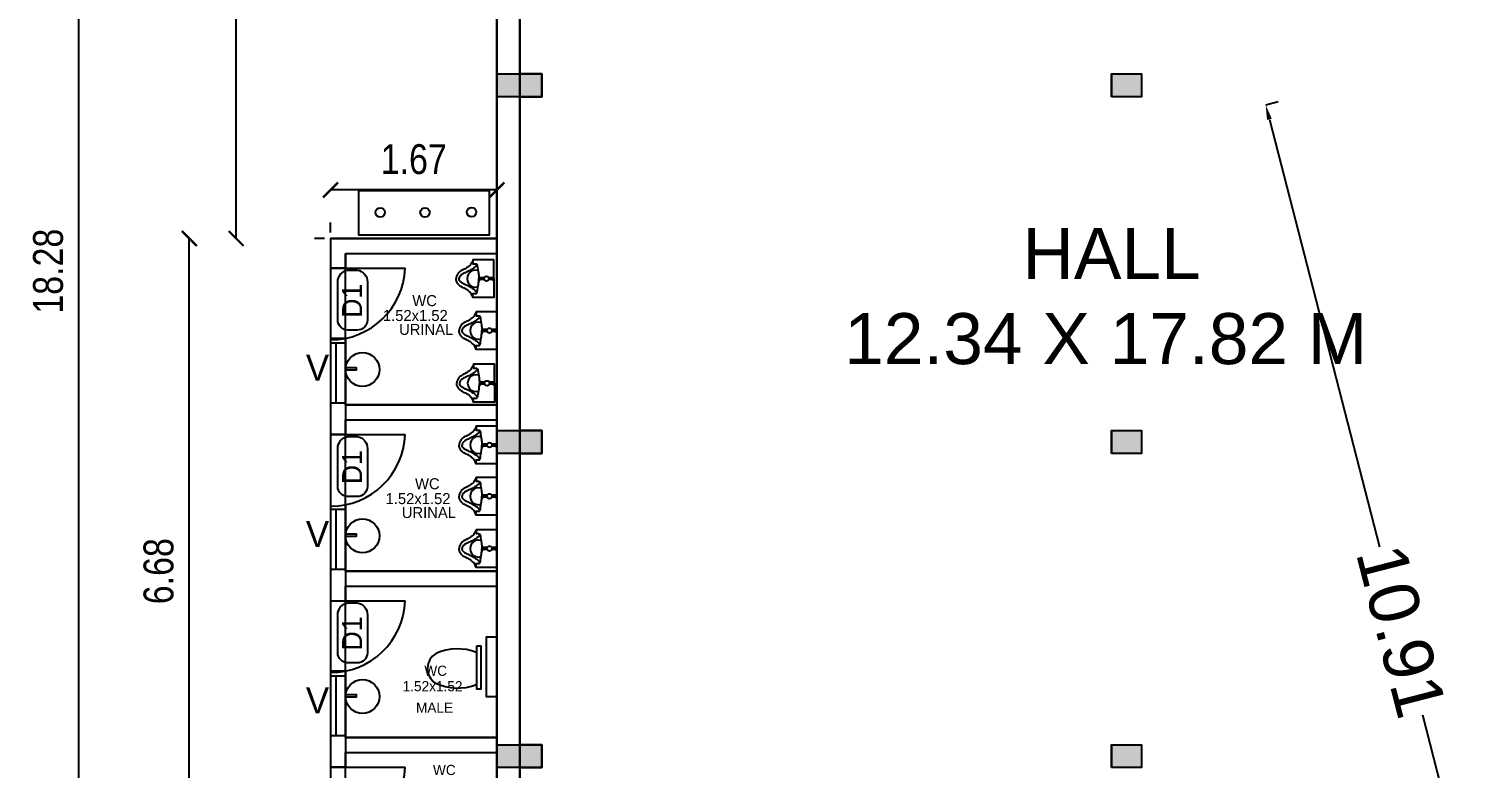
# Model space of a CAD drawing. Header units: metres. Extents: x -43 to 13391, y -52 to 4311.
# Drawn here: x 12728.08 to 12742.43, y 4031.62 to 4039.05 of the extents above; entities that cross this region are included whole.
import ezdxf
from ezdxf.enums import TextEntityAlignment as Align

# ---------------------------------------------------------------- set-up
doc = ezdxf.new("R2010")
doc.units = ezdxf.units.M
doc.header["$MEASUREMENT"] = 0
doc.linetypes.add('DOT2', pattern=[0.125, 0, -0.125])
for name, color, linetype in [('A-ANNO-TITLE', 7, 'Continuous'), ('BLK_1_FLR_0_CARPET_AREA', 10, 'Continuous'), ('BLK_1_FLR_0_REGULAR_ROOM_1', 117, 'Continuous'), ('BLK_1_FLR_0_URINAL', 117, 'Continuous'), ('BLK_1_FLR_0_WASH', 60, 'Continuous'), ('BLK_1_FLR_0_WATER_CLOSET', 7, 'Continuous'), ('COLUMN', 2, 'Continuous'), ('DOOR', 8, 'Continuous'), ('HATCH', 15, 'Continuous'), ('ID', 3, 'Continuous'), ('rm no', 57, 'Continuous'), ('TEXT1', 7, 'Continuous'), ('TOILET', 8, 'Continuous'), ('TURBOVENT', 16, 'Continuous'), ('WALL', 125, 'Continuous'), ('WATER_TANK_CALCULATION', 150, 'Continuous')]:
    doc.layers.add(name, color=color, linetype=linetype)
doc.layers.add('BLK_1_FLR_0_BLT_UP_AREA', color=1, linetype='Continuous', plot=False)
doc.layers.add('DIST_EXIT', color=7, linetype='Continuous', lineweight=0)
doc.styles.add('ID', font='GOTHIC.TTF', dxfattribs={"width": 0.85})
doc.styles.get("Standard").update_dxf_attribs({"font": 'arial.ttf'})
doc.styles.add('USA TEXT', font='GOTHIC.TTF')
doc.dimstyles.new('1-100-ID', dxfattribs={"dimtxt": 0.3, "dimasz": 0.15, "dimexe": 0.1, "dimexo": 0.06, "dimgap": 0.15, "dimtad": 1, "dimzin": 3, "dimdsep": 46, "dimtxsty": 'ID', "dimblk": 'ARCHTICK', "dimcen": 0, "dimclrd": 252, "dimclre": 252, "dimclrt": 3, "dimadec": 0, "dimazin": 0, "dimtfac": 1, "dimtix": 1, "dimtmove": 2, "dimatfit": 3, "dimldrblk": 'OPEN90', "dimfxl": 0, "dimtolj": 1, "dimtzin": 0, "dimarcsym": 0})
doc.dimstyles.get("Standard").update_dxf_attribs({"dimtxt": 0.5, "dimasz": 0.15, "dimexe": 0.13, "dimexo": 0.13, "dimgap": 0.1, "dimtad": 0, "dimzin": 0, "dimdsep": 46, "dimtxsty": 'Standard', "dimcen": 0, "dimadec": 0, "dimazin": 0, "dimtfac": 1, "dimtofl": 0, "dimtmove": 0, "dimatfit": 3, "dimfxl": 0, "dimtolj": 1, "dimtzin": 0, "dimarcsym": 0})

# ---------------------------------------------------------------- blocks, each defined once
blk = doc.blocks.new('ur2')
at = {"layer": 'TOILET'}
for p, q in [((234.1900855510758, 27.74983549378521), (234.1900855510758, -12.25016450621479)), ((239.1900855510757, 27.74983549378521), (234.1900855510758, 27.74983549378521)), ((239.1900855510757, -12.25016450621479), (239.1900855510757, 27.74983549378521)), ((284.1900855510758, 17.74983549378521), (239.1900855510757, 17.74983549378521)), ((379.1900855510756, 17.74983549378521), (324.1900855510758, 17.74983549378521)), ((369.1900855510758, -12.25016450621479), (369.1900855510758, 27.74983549378521)), ((369.1900855510758, 27.74983549378521), (379.1900855510756, 27.74983549378521)), ((234.1900855510758, -12.25016450621479), (239.1900855510757, -12.25016450621479)), ((284.1900855510758, -2.250164506214787), (239.1900855510757, -2.250164506214787)), ((379.1900855510756, -2.250164506214787), (324.1900855510758, -2.250164506214787)), ((379.1900855510756, -12.25016450621479), (369.1900855510758, -12.25016450621479))]:
    blk.add_line(p, q, dxfattribs=at)
for points in [[(169.1900855510903, 197.7498354937852, -0.0221676004681828), (163.6898867450363, 182.0099286240438, -0.035928379449463), (159.1900855510903, 172.7498354937852, -0.015962480104796), (145.7279412509815, 151.0891940470173, -0.0384643807250111), (139.1900855510903, 142.7498354937852, -0.0464110053418778), (124.0954148193996, 129.0703140371915, -0.0317149343344733), (99.19008555109029, 112.7498354937852, -0.0258997648935993), (79.68395591908484, 102.966314333913, 0.0246800249066628), (59.1900855510903, 92.74983549378521, 0.0271170056447583), (38.21257396854344, 79.4211449430877, 0.0369644084104838), (24.19008555109031, 67.74983549378521, 0.0710216478247591), (16.45452116124215, 57.80222430052528, 0.0319569491649149), (4.190085551090306, 32.74983549378521, 0.04852960539416), (1.289904321980428, 23.18420470376441, 0.0310987683755656), (-0.8099144489096943, 7.749835493785214)], [(209.1900855510903, 147.7498354937852, -0.0281141864177462), (187.5004938663624, 123.4736165836948, -0.0536564856489549), (174.1900855510903, 112.7498354937852, -0.0076397326641196), (137.6529131913266, 90.06121691669978, -0.0214559418147446), (124.1900855510903, 82.7498354937852, -0.020393723861959), (99.21716397147974, 71.78200630693755, 0.0253245024066827), (79.19008555109029, 62.74983549378521, 0.0165259610565038), (68.48500464190147, 56.79875611422175, 0.011962460257572), (54.1900855510903, 47.74983549378521, 0.0493227140916122), (45.36856651419657, 40.51596915272239, 0.0331162469022936), (34.19008555109031, 27.74983549378521, 0.1023559481868873), (30.94579754638835, 21.01612296410895, 0.0567605507449756), (29.1900855510903, 7.749835493785214)], [(379.1900855510903, 7.749835493785214), (379.1900855510903, 102.7498354937852), (379.1900855510903, 197.7498354937852), (279.1900855510903, 197.7498354937852), (169.1900855510903, 197.7498354937852), (169.1900855510903, 177.7498354937852), (169.1900855510903, 157.7498354937852), (184.1900855510903, 157.7498354937852), (199.1900855510903, 157.7498354937852, -0.1989123673796537), (203.470088584203, 155.9770001904835, -0.0891663200094834), (209.1900855510903, 147.7498354937852, -0.0638368631315071), (212.6632095416717, 136.6079822150786, -0.0099270022322241), (224.1900855510903, 62.74983549378521, -0.0110768547849579), (226.8341561749985, 39.41164268871944, -0.0081939694777712), (229.1900855510903, 7.749835493785214)], [(169.1900855510903, -182.2501645062148, 0.0221676004681828), (163.6898867450363, -166.5102576364734, 0.035928379449463), (159.1900855510903, -157.2501645062148, 0.015962480104796), (145.7279412509815, -135.5895230594469, 0.0384643807250111), (139.1900855510903, -127.2501645062148, 0.0464110053418778), (124.0954148193996, -113.5706430496502, 0.0317149343344733), (99.19008555109029, -97.25016450621479, 0.0258997648935993), (79.68395591908484, -87.46664334637173, -0.0246800249066628), (59.1900855510903, -77.25016450621479, -0.0271170056447583), (38.21257396854344, -63.92147395554639, -0.0369644084104838), (24.19008555109031, -52.25016450621478, -0.0710216478247591), (16.45452116124215, -42.30255331298392, -0.0319569491649149), (4.190085551090306, -17.25016450621479, -0.04852960539416), (1.289904321980428, -7.684533716193982, -0.0310987683755656), (-0.8099144489096943, 7.749835493785214)], [(209.1900855510903, -132.2501645062148, 0.0281141864177462), (187.5004938663624, -107.9739455961535, 0.0536564856489549), (174.1900855510903, -97.25016450621479, 0.0076397326641196), (137.6529131913266, -74.56154592915846, 0.0214559418147446), (124.1900855510903, -67.25016450621479, 0.020393723861959), (99.21716397147974, -56.28233531936711, -0.0253245024066827), (79.19008555109029, -47.25016450621478, -0.0165259610565038), (68.48500464190147, -41.29908512668044, -0.011962460257572), (54.1900855510903, -32.25016450621479, -0.0493227140916122), (45.36856651419657, -25.01629816515197, -0.0331162469022936), (34.19008555109031, -12.25016450621479, -0.1023559481868873), (30.94579754638835, -5.516451976538518, -0.0567605507449756), (29.1900855510903, 7.749835493785214)], [(379.1900855510903, 7.749835493785214), (379.1900855510903, -87.25016450621479), (379.1900855510903, -182.2501645062148), (279.1900855510903, -182.2501645062148), (169.1900855510903, -182.2501645062148), (169.1900855510903, -162.2501645062148), (169.1900855510903, -142.2501645062148), (184.1900855510903, -142.2501645062148), (199.1900855510903, -142.2501645062148, 0.1989123673796537), (203.470088584203, -140.4773292029131, 0.0891663200094834), (209.1900855510903, -132.2501645062148, 0.0638368631315071), (212.6632095416717, -121.1083112275373, 0.0099270022322241), (224.1900855510903, -47.25016450621478, 0.0110768547849579), (226.8341561749985, -23.91197170114901, 0.0081939694777712), (229.1900855510903, 7.749835493785214)]]:
    blk.add_lwpolyline(points, format="xyb", dxfattribs=at)
blk.add_circle((304.1900855510903, 7.749835493785214), 25, dxfattribs=at)
blk.add_arc((194.1900855510903, 7.749835493785214), 85, 71.96859740214869, 288.0314025978513, dxfattribs=at)
blk = doc.blocks.new('*D35')
at = {"layer": 'Defpoints', "color": 0, "lineweight": -2}
for p in [(12740.43585723348, 4038.266691037112), (12740.49796169298, 4038.282678118177), (12743.15514657696, 4027.703162009898)]:
    blk.add_point(p, dxfattribs=at)
at = {"layer": 'DIST_EXIT', "color": 0, "lineweight": -2}
for p, q in [((12740.49796169298, 4038.282678118177), (12740.62385728047, 4038.315086466616)), ((12740.53535594118, 4038.137413978756), (12741.64026398806, 4033.845215999263)), ((12743.17985678825, 4027.864413230382), (12742.07494874136, 4032.156611209877)), ((12743.21725103645, 4027.719149090962), (12743.34314662395, 4027.751557439402))]:
    blk.add_line(p, q, dxfattribs=at)
for points in [[(12740.55956663108, 4038.143646353456), (12740.51114525127, 4038.131181604057), (12740.49796169298, 4038.282678118177)], [(12743.20406747815, 4027.870645605083), (12743.15564609835, 4027.858180855683), (12743.21725103645, 4027.719149090962)]]:
    blk.add_solid(points, dxfattribs=at)
at = {"layer": 'DIST_EXIT', "color": 0, "insert": (12741.85760636471, 4033.000913604571), "char_height": 0.5, "attachment_point": 5, "rotation": 284.43579714040675}
blk.add_mtext('\\A1;10.91', dxfattribs=at)
blk = doc.blocks.new('_ARCHTICK')
at = {"color": 0, "linetype": 'ByBlock', "const_width": 0.15}
blk.add_lwpolyline([(-0.5, -0.5), (0.5, 0.5)], dxfattribs=at)
blk = doc.blocks.new('*D56')
at = {"layer": 'Defpoints', "color": 0, "lineweight": -2, "ltscale": 400}
for p in [(12731.10974178613, 4037.428461960471), (12731.10974178613, 4036.941796175379), (12732.77974178613, 4036.941796175379)]:
    blk.add_point(p, dxfattribs=at)
at = {"layer": 'ID', "color": 252, "linetype": 'DOT2', "lineweight": -2, "ltscale": 400}
for p, q in [((12731.10974178613, 4037.001796175379), (12731.10974178613, 4037.528461960468)), ((12732.77974178613, 4037.001796175379), (12732.77974178613, 4037.528461960468))]:
    blk.add_line(p, q, dxfattribs=at)
at = {"layer": 'ID', "color": 252, "lineweight": -2, "ltscale": 400}
blk.add_line((12732.77974178613, 4037.428461960471), (12731.10974178613, 4037.428461960471), dxfattribs=at)
at = {"layer": 'ID', "color": 252, "lineweight": -2, "ltscale": 400, "xscale": 0.15, "yscale": 0.15, "zscale": 0.15, "rotation": 180}
blk.add_blockref('_ARCHTICK', (12731.10974178613, 4037.428461960471), dxfattribs=at)
at = {"layer": 'ID', "color": 252, "lineweight": -2, "ltscale": 400, "xscale": 0.15, "yscale": 0.15, "zscale": 0.15}
blk.add_blockref('_ARCHTICK', (12732.77974178613, 4037.428461960471), dxfattribs=at)
at = {"layer": 'ID', "color": 3, "ltscale": 400, "insert": (12731.94474178613, 4037.73600784762), "char_height": 0.3, "attachment_point": 5, "style": 'ID'}
blk.add_mtext('\\A1;1.67', dxfattribs=at)
blk = doc.blocks.new('_Open90')
at = {"color": 0, "linetype": 'ByBlock', "lineweight": -2}
for p, q in [((0, 0), (-1, 0)), ((-0.5, 0.5), (0, 0)), ((0, 0), (-0.5, -0.5))]:
    blk.add_line(p, q, dxfattribs=at)
blk = doc.blocks.new('*D40')
at = {"layer": 'Defpoints', "color": 0, "lineweight": -2, "ltscale": 400}
for p in [(12729.69133279793, 4036.941796175382), (12731.10974178614, 4036.941796175382), (12731.10974178614, 4030.261796175381)]:
    blk.add_point(p, dxfattribs=at)
at = {"layer": 'ID', "color": 252, "linetype": 'DOT2', "lineweight": -2, "ltscale": 400}
for p, q in [((12731.04974178614, 4036.941796175382), (12729.59133279793, 4036.941796175382)), ((12731.04974178614, 4030.261796175381), (12729.59133279793, 4030.261796175381))]:
    blk.add_line(p, q, dxfattribs=at)
at = {"layer": 'ID', "color": 252, "lineweight": -2, "ltscale": 400}
blk.add_line((12729.69133279793, 4030.261796175381), (12729.69133279793, 4036.941796175382), dxfattribs=at)
at = {"layer": 'ID', "color": 252, "lineweight": -2, "ltscale": 400, "xscale": 0.15, "yscale": 0.15, "zscale": 0.15}
for p, rotation in [((12729.69133279793, 4036.941796175382), 90), ((12729.69133279793, 4030.261796175381), 270)]:
    blk.add_blockref('_ARCHTICK', p, dxfattribs=dict(at, rotation=rotation))
at = {"layer": 'ID', "color": 3, "ltscale": 400, "insert": (12729.38378691078, 4033.601796175378), "char_height": 0.3, "attachment_point": 5, "rotation": 90, "style": 'ID'}
blk.add_mtext('\\A1;6.68', dxfattribs=at)
blk = doc.blocks.new('*D41')
at = {"layer": 'Defpoints', "color": 0, "lineweight": -2, "ltscale": 400}
for p in [(12730.16186937246, 4045.7531620099), (12732.77974178614, 4045.7531620099), (12732.77974178614, 4036.941796175382)]:
    blk.add_point(p, dxfattribs=at)
at = {"layer": 'ID', "color": 252, "linetype": 'DOT2', "lineweight": -2, "ltscale": 400}
for p, q in [((12732.71974178614, 4045.7531620099), (12730.06186937246, 4045.7531620099)), ((12732.71974178614, 4036.941796175382), (12730.06186937246, 4036.941796175382))]:
    blk.add_line(p, q, dxfattribs=at)
at = {"layer": 'ID', "color": 252, "lineweight": -2, "ltscale": 400}
blk.add_line((12730.16186937246, 4036.941796175382), (12730.16186937246, 4045.7531620099), dxfattribs=at)
at = {"layer": 'ID', "color": 252, "lineweight": -2, "ltscale": 400, "xscale": 0.15, "yscale": 0.15, "zscale": 0.15}
for p, rotation in [((12730.16186937246, 4045.7531620099), 90), ((12730.16186937246, 4036.941796175382), 270)]:
    blk.add_blockref('_ARCHTICK', p, dxfattribs=dict(at, rotation=rotation))
at = {"layer": 'ID', "color": 3, "ltscale": 400, "insert": (12729.85432348531, 4041.347479092636), "char_height": 0.3, "attachment_point": 5, "rotation": 90, "style": 'ID'}
blk.add_mtext('\\A1;8.81', dxfattribs=at)
blk = doc.blocks.new('*D42')
at = {"layer": 'Defpoints', "color": 0, "lineweight": -2, "ltscale": 400}
for p in [(12728.5822859996, 4045.7531620099), (12732.77974178614, 4045.7531620099), (12732.77974178614, 4027.4731620099)]:
    blk.add_point(p, dxfattribs=at)
at = {"layer": 'ID', "color": 252, "linetype": 'DOT2', "lineweight": -2, "ltscale": 400}
for p, q in [((12732.71974178614, 4045.7531620099), (12728.4822859996, 4045.7531620099)), ((12732.71974178614, 4027.4731620099), (12728.4822859996, 4027.4731620099))]:
    blk.add_line(p, q, dxfattribs=at)
at = {"layer": 'ID', "color": 252, "lineweight": -2, "ltscale": 400}
blk.add_line((12728.5822859996, 4027.4731620099), (12728.5822859996, 4045.7531620099), dxfattribs=at)
at = {"layer": 'ID', "color": 252, "lineweight": -2, "ltscale": 400, "xscale": 0.15, "yscale": 0.15, "zscale": 0.15}
for p, rotation in [((12728.5822859996, 4045.7531620099), 90), ((12728.5822859996, 4027.4731620099), 270)]:
    blk.add_blockref('_ARCHTICK', p, dxfattribs=dict(at, rotation=rotation))
at = {"layer": 'ID', "color": 3, "ltscale": 400, "insert": (12728.27474011245, 4036.613162009896), "char_height": 0.3, "attachment_point": 5, "rotation": 90, "style": 'ID'}
blk.add_mtext('\\A1;18.28', dxfattribs=at)

msp = doc.modelspace()

# ---------------------------------------------------------------- hatches: boundary and pattern name
at = {"layer": 'HATCH', "lineweight": -2}
h = msp.add_hatch(color=0, dxfattribs=at)
h.dxf.hatch_style = 1
h.paths.add_polyline_path([(12733.22977174926, 4038.363213377534), (12733.22977174926, 4038.593213377516), (12732.77977174926, 4038.593213377516), (12732.77977174926, 4038.363213377534)])
h = msp.add_hatch(color=0, dxfattribs=at)
h.dxf.hatch_style = 1
h.paths.add_polyline_path([(12739.24974178613, 4038.59316200988), (12738.94974178613, 4038.59316200988), (12738.94974178613, 4038.3631620099), (12739.24974178613, 4038.3631620099)])
h.paths.add_polyline_path([(12739.24974178613, 4035.013162009879), (12738.94974178613, 4035.013162009879), (12738.94974178613, 4034.783162009897), (12739.24974178613, 4034.783162009897)])
h.paths.add_polyline_path([(12739.24974178613, 4031.860262123299), (12738.94974178613, 4031.860262123299), (12738.94974178613, 4031.630262123318), (12739.24974178613, 4031.630262123318)])
h.paths.add_polyline_path([(12739.24974178613, 4027.703162009879), (12738.94974178613, 4027.703162009879), (12738.94974178613, 4027.473162009896), (12739.17974178614, 4027.473162009896), (12739.24974178613, 4027.473162009896)])
h = msp.add_hatch(color=0, dxfattribs=at)
h.dxf.hatch_style = 1
h.paths.add_polyline_path([(12733.22974178614, 4035.013162009899), (12732.77974178614, 4035.013162009899), (12732.77974178614, 4034.783162009918), (12733.22974178614, 4034.783162009918)])
h = msp.add_hatch(color=0, dxfattribs=at)
h.dxf.hatch_style = 1
h.paths.add_polyline_path([(12733.22974178613, 4031.860262123283), (12732.77974178613, 4031.860262123283), (12732.77974178613, 4031.630262123302), (12733.22974178613, 4031.630262123302)])
at = {"layer": 'WATER_TANK_CALCULATION', "linetype": 'Continuous'}
h = msp.add_hatch(color=0, dxfattribs=at)
h.dxf.hatch_style = 1
h.paths.add_polyline_path([(12745.57974178613, 4027.703162009916), (12745.12974178613, 4027.703162009916), (12745.12974178613, 4027.473162009917), (12745.57974178613, 4027.473162009915)])
h.paths.add_polyline_path([(12741.11269083708, 4033.813758775518), (12741.61077065963, 4031.878885358683), (12742.60859459138, 4032.135747622922), (12742.11051476884, 4034.070621039758)], flags=9)
h.paths.add_polyline_path([(12734.77702457689, 4041.959969343383), (12735.23854735051, 4041.959969343383), (12735.23854735051, 4042.259969343386), (12734.77702457689, 4042.259969343386)], flags=9)
h.paths.add_polyline_path([(12735.90787407373, 4044.720879795636), (12736.36939684735, 4044.720879795636), (12736.36939684735, 4045.020879795639), (12735.90787407373, 4045.020879795639)], flags=9)
h.paths.add_polyline_path([(12732.04272480643, 4030.837141878143), (12732.47258149406, 4030.837141878143), (12732.47258149406, 4030.990704378145), (12732.04272480643, 4030.990704378145)], flags=9)
h.paths.add_polyline_path([(12732.11598332358, 4031.203908523751), (12732.4224471662, 4031.203908523751), (12732.4224471662, 4031.365196125721), (12732.11598332358, 4031.365196125721)], flags=9)
h.paths.add_polyline_path([(12731.90049308171, 4031.04875176965), (12732.57553476254, 4031.04875176965), (12732.57553476254, 4031.210039371621), (12731.90049308171, 4031.210039371621)], flags=9)
h.paths.add_polyline_path([(12731.9384628928, 4032.1549154593), (12732.36831958042, 4032.1549154593), (12732.36831958042, 4032.308477959301), (12731.9384628928, 4032.308477959301)], flags=9)
h.paths.add_polyline_path([(12732.01172140995, 4032.521682104908), (12732.31818525257, 4032.521682104908), (12732.31818525257, 4032.682969706878), (12732.01172140995, 4032.682969706878)], flags=9)
h.paths.add_polyline_path([(12731.79623116808, 4032.366525350806), (12732.4712728489, 4032.366525350806), (12732.4712728489, 4032.527812952777), (12731.79623116808, 4032.527812952777)], flags=9)
h.paths.add_polyline_path([(12730.02727488103, 4029.132125243029), (12730.60265578688, 4029.132125243029), (12730.60265578688, 4029.285687743032), (12730.02727488103, 4029.285687743032)], flags=9)
h.paths.add_polyline_path([(12729.96246357572, 4029.256837214982), (12730.63750525655, 4029.256837214982), (12730.63750525655, 4029.418124816952), (12729.96246357572, 4029.418124816952)], flags=9)
h.paths.add_polyline_path([(12730.1385928963, 4029.392062972664), (12730.44505673893, 4029.392062972664), (12730.44505673893, 4029.553350574634), (12730.1385928963, 4029.553350574634)], flags=9)
h.paths.add_polyline_path([(12731.69370759817, 4029.293871312535), (12732.29859700164, 4029.293871312535), (12732.29859700164, 4029.455158914506), (12731.69370759817, 4029.455158914506)], flags=9)
h.paths.add_polyline_path([(12731.64365054166, 4029.422445835471), (12732.31869222249, 4029.422445835471), (12732.31869222249, 4029.58373343744), (12731.64365054166, 4029.58373343744)], flags=9)
h.paths.add_polyline_path([(12731.81977986225, 4029.557671593152), (12732.12624370487, 4029.557671593152), (12732.12624370487, 4029.718959195121), (12731.81977986225, 4029.718959195121)], flags=9)
h.paths.add_polyline_path([(12731.80345216813, 4034.103948381512), (12732.38980016694, 4034.103948381512), (12732.38980016694, 4034.274492186746), (12731.80345216813, 4034.274492186746)], flags=9)
h.paths.add_polyline_path([(12731.62220591501, 4034.242834855358), (12732.35350106925, 4034.242834855358), (12732.35350106925, 4034.417563090825), (12731.62220591501, 4034.417563090825)], flags=9)
h.paths.add_polyline_path([(12731.91511150662, 4034.392140039453), (12732.2471140028, 4034.392140039453), (12732.2471140028, 4034.566868274921), (12731.91511150662, 4034.566868274921)], flags=9)
h.paths.add_polyline_path([(12731.47505301643, 4031.075629132097), (12731.47505301643, 4031.537151905722), (12731.17505301643, 4031.537151905722), (12731.17505301643, 4031.075629132097)], flags=9)
h.paths.add_polyline_path([(12731.47505301643, 4032.745629132099), (12731.47505301643, 4033.207151905719), (12731.17505301643, 4033.207151905719), (12731.17505301643, 4032.745629132099)], flags=9)
h.paths.add_polyline_path([(12731.47505301643, 4034.415629132097), (12731.47505301643, 4034.87715190572), (12731.17505301643, 4034.87715190572), (12731.17505301643, 4034.415629132097)], flags=9)
h.paths.add_polyline_path([(12730.38908168833, 4029.896484945081), (12730.85060446195, 4029.896484945081), (12730.85060446195, 4030.196484945081), (12730.38908168833, 4030.196484945081)], flags=9)
h.paths.add_polyline_path([(12731.47505301643, 4036.085629132099), (12731.47505301643, 4036.54715190572), (12731.17505301643, 4036.54715190572), (12731.17505301643, 4036.085629132099)], flags=9)
h.paths.add_polyline_path([(12744.16496878842, 4038.40342664569), (12744.16496878842, 4035.235492417274), (12744.57852674219, 4035.235492417274), (12744.57852674219, 4038.40342664569)], flags=9)
h.paths.add_polyline_path([(12731.77612169382, 4035.942237590946), (12732.36246969263, 4035.942237590946), (12732.36246969263, 4036.112781396178), (12731.77612169382, 4036.112781396178)], flags=9)
h.paths.add_polyline_path([(12731.59487544071, 4036.081124064788), (12732.32617059494, 4036.081124064788), (12732.32617059494, 4036.255852300258), (12731.59487544071, 4036.255852300258)], flags=9)
h.paths.add_polyline_path([(12731.88778103232, 4036.230429248886), (12732.21978352849, 4036.230429248886), (12732.21978352849, 4036.405157484355), (12731.88778103232, 4036.405157484355)], flags=9)
h.paths.add_polyline_path([(12731.91871442079, 4028.807107405678), (12731.45719164717, 4028.807107405678), (12731.45719164717, 4028.507107405679), (12731.91871442079, 4028.507107405679)], flags=9)
h.paths.add_polyline_path([(12735.3403903451, 4035.540153631266), (12741.64906579593, 4035.540153631266), (12741.64906579593, 4036.325331084351), (12735.3403903451, 4036.325331084351)], flags=9)
h.paths.add_polyline_path([(12735.34309845603, 4036.407477115917), (12739.9743175813, 4036.407477115917), (12739.9743175813, 4037.176405903418), (12735.34309845603, 4037.176405903418)], flags=9)
h.paths.add_polyline_path([(12733.97737375707, 4041.147566773728), (12735.30349437975, 4041.147566773728), (12735.30349437975, 4041.455322117076), (12733.97737375707, 4041.455322117076)], flags=9)
h.paths.add_polyline_path([(12734.00969953861, 4041.520752360147), (12735.55244539211, 4041.520752360147), (12735.55244539211, 4041.832619331329), (12734.00969953861, 4041.832619331329)], flags=9)
h.paths.add_polyline_path([(12733.18656865824, 4044.044578297468), (12735.74692713604, 4044.044578297468), (12735.74692713604, 4044.484668438452), (12733.18656865824, 4044.484668438452)], flags=9)
h.paths.add_polyline_path([(12733.63310169733, 4044.552662323106), (12735.24209716918, 4044.552662323106), (12735.24209716918, 4044.998632091897), (12733.63310169733, 4044.998632091897)], flags=9)
h.paths.add_polyline_path([(12742.00913993875, 4044.932957847185), (12742.72506557806, 4044.932957847185), (12742.72506557806, 4045.387982608728), (12742.00913993875, 4045.387982608728)], flags=9)
h = msp.add_hatch(color=0, dxfattribs=at)
h.dxf.hatch_style = 1
h.paths.add_polyline_path([(12733.00974178613, 4027.7031620099), (12732.77974178613, 4027.7031620099), (12732.77974178613, 4027.4731620099), (12733.00974178613, 4027.473162009898)])
h.paths.add_polyline_path([(12733.22974178613, 4027.7031620099), (12733.00974178613, 4027.7031620099), (12733.00974178613, 4027.473162009898), (12733.22974178613, 4027.473162009898)])
h.paths.add_polyline_path([(12734.77702457689, 4041.959969343383), (12735.23854735051, 4041.959969343383), (12735.23854735051, 4042.259969343386), (12734.77702457689, 4042.259969343386)], flags=9)
h.paths.add_polyline_path([(12735.90787407373, 4044.720879795636), (12736.36939684735, 4044.720879795636), (12736.36939684735, 4045.020879795639), (12735.90787407373, 4045.020879795639)], flags=9)
h.paths.add_polyline_path([(12744.16496878842, 4038.40342664569), (12744.16496878842, 4035.235492417274), (12744.57852674219, 4035.235492417274), (12744.57852674219, 4038.40342664569)], flags=9)
h.paths.add_polyline_path([(12735.3403903451, 4035.540153631266), (12741.64906579593, 4035.540153631266), (12741.64906579593, 4036.325331084351), (12735.3403903451, 4036.325331084351)], flags=9)
h.paths.add_polyline_path([(12735.34309845603, 4036.407477115917), (12739.9743175813, 4036.407477115917), (12739.9743175813, 4037.176405903418), (12735.34309845603, 4037.176405903418)], flags=9)
h.paths.add_polyline_path([(12733.97737375707, 4041.147566773728), (12735.30349437975, 4041.147566773728), (12735.30349437975, 4041.455322117076), (12733.97737375707, 4041.455322117076)], flags=9)
h.paths.add_polyline_path([(12734.00969953861, 4041.520752360147), (12735.55244539211, 4041.520752360147), (12735.55244539211, 4041.832619331329), (12734.00969953861, 4041.832619331329)], flags=9)
h.paths.add_polyline_path([(12733.18656865824, 4044.044578297468), (12735.74692713604, 4044.044578297468), (12735.74692713604, 4044.484668438452), (12733.18656865824, 4044.484668438452)], flags=9)
h.paths.add_polyline_path([(12733.63310169733, 4044.552662323106), (12735.24209716918, 4044.552662323106), (12735.24209716918, 4044.998632091897), (12733.63310169733, 4044.998632091897)], flags=9)
h.paths.add_polyline_path([(12742.00913993875, 4044.932957847185), (12742.72506557806, 4044.932957847185), (12742.72506557806, 4045.387982608728), (12742.00913993875, 4045.387982608728)], flags=9)
h = msp.add_hatch(color=0, dxfattribs=at)
h.dxf.hatch_style = 1
h.paths.add_polyline_path([(12739.24974178613, 4042.173162009917), (12738.94974178613, 4042.173162009917), (12738.94974178613, 4041.943162009919), (12739.24974178613, 4041.943162009919)])
h.paths.add_polyline_path([(12732.04272480643, 4030.837141878143), (12732.47258149406, 4030.837141878143), (12732.47258149406, 4030.990704378145), (12732.04272480643, 4030.990704378145)], flags=9)
h.paths.add_polyline_path([(12732.11598332358, 4031.203908523751), (12732.4224471662, 4031.203908523751), (12732.4224471662, 4031.365196125721), (12732.11598332358, 4031.365196125721)], flags=9)
h.paths.add_polyline_path([(12731.90049308171, 4031.04875176965), (12732.57553476254, 4031.04875176965), (12732.57553476254, 4031.210039371621), (12731.90049308171, 4031.210039371621)], flags=9)
h.paths.add_polyline_path([(12731.9384628928, 4032.1549154593), (12732.36831958042, 4032.1549154593), (12732.36831958042, 4032.308477959301), (12731.9384628928, 4032.308477959301)], flags=9)
h.paths.add_polyline_path([(12732.01172140995, 4032.521682104908), (12732.31818525257, 4032.521682104908), (12732.31818525257, 4032.682969706878), (12732.01172140995, 4032.682969706878)], flags=9)
h.paths.add_polyline_path([(12731.79623116808, 4032.366525350806), (12732.4712728489, 4032.366525350806), (12732.4712728489, 4032.527812952777), (12731.79623116808, 4032.527812952777)], flags=9)
h.paths.add_polyline_path([(12730.02727488103, 4029.132125243029), (12730.60265578688, 4029.132125243029), (12730.60265578688, 4029.285687743032), (12730.02727488103, 4029.285687743032)], flags=9)
h.paths.add_polyline_path([(12729.96246357572, 4029.256837214982), (12730.63750525655, 4029.256837214982), (12730.63750525655, 4029.418124816952), (12729.96246357572, 4029.418124816952)], flags=9)
h.paths.add_polyline_path([(12730.1385928963, 4029.392062972664), (12730.44505673893, 4029.392062972664), (12730.44505673893, 4029.553350574634), (12730.1385928963, 4029.553350574634)], flags=9)
h.paths.add_polyline_path([(12731.69370759817, 4029.293871312535), (12732.29859700164, 4029.293871312535), (12732.29859700164, 4029.455158914506), (12731.69370759817, 4029.455158914506)], flags=9)
h.paths.add_polyline_path([(12731.64365054166, 4029.422445835471), (12732.31869222249, 4029.422445835471), (12732.31869222249, 4029.58373343744), (12731.64365054166, 4029.58373343744)], flags=9)
h.paths.add_polyline_path([(12731.81977986225, 4029.557671593152), (12732.12624370487, 4029.557671593152), (12732.12624370487, 4029.718959195121), (12731.81977986225, 4029.718959195121)], flags=9)
h.paths.add_polyline_path([(12731.80345216813, 4034.103948381512), (12732.38980016694, 4034.103948381512), (12732.38980016694, 4034.274492186746), (12731.80345216813, 4034.274492186746)], flags=9)
h.paths.add_polyline_path([(12731.62220591501, 4034.242834855358), (12732.35350106925, 4034.242834855358), (12732.35350106925, 4034.417563090825), (12731.62220591501, 4034.417563090825)], flags=9)
h.paths.add_polyline_path([(12731.91511150662, 4034.392140039453), (12732.2471140028, 4034.392140039453), (12732.2471140028, 4034.566868274921), (12731.91511150662, 4034.566868274921)], flags=9)
h.paths.add_polyline_path([(12731.47505301643, 4031.075629132097), (12731.47505301643, 4031.537151905722), (12731.17505301643, 4031.537151905722), (12731.17505301643, 4031.075629132097)], flags=9)
h.paths.add_polyline_path([(12731.47505301643, 4032.745629132099), (12731.47505301643, 4033.207151905719), (12731.17505301643, 4033.207151905719), (12731.17505301643, 4032.745629132099)], flags=9)
h.paths.add_polyline_path([(12731.47505301643, 4034.415629132097), (12731.47505301643, 4034.87715190572), (12731.17505301643, 4034.87715190572), (12731.17505301643, 4034.415629132097)], flags=9)
h.paths.add_polyline_path([(12730.38908168833, 4029.896484945081), (12730.85060446195, 4029.896484945081), (12730.85060446195, 4030.196484945081), (12730.38908168833, 4030.196484945081)], flags=9)
h.paths.add_polyline_path([(12731.47505301643, 4036.085629132099), (12731.47505301643, 4036.54715190572), (12731.17505301643, 4036.54715190572), (12731.17505301643, 4036.085629132099)], flags=9)
h.paths.add_polyline_path([(12744.16496878842, 4038.40342664569), (12744.16496878842, 4035.235492417274), (12744.57852674219, 4035.235492417274), (12744.57852674219, 4038.40342664569)], flags=9)
h.paths.add_polyline_path([(12731.77612169382, 4035.942237590946), (12732.36246969263, 4035.942237590946), (12732.36246969263, 4036.112781396178), (12731.77612169382, 4036.112781396178)], flags=9)
h.paths.add_polyline_path([(12731.59487544071, 4036.081124064788), (12732.32617059494, 4036.081124064788), (12732.32617059494, 4036.255852300258), (12731.59487544071, 4036.255852300258)], flags=9)
h.paths.add_polyline_path([(12731.88778103232, 4036.230429248886), (12732.21978352849, 4036.230429248886), (12732.21978352849, 4036.405157484355), (12731.88778103232, 4036.405157484355)], flags=9)
h.paths.add_polyline_path([(12731.91871442079, 4028.807107405678), (12731.45719164717, 4028.807107405678), (12731.45719164717, 4028.507107405679), (12731.91871442079, 4028.507107405679)], flags=9)
h.paths.add_polyline_path([(12735.3403903451, 4035.540153631266), (12741.64906579593, 4035.540153631266), (12741.64906579593, 4036.325331084351), (12735.3403903451, 4036.325331084351)], flags=9)
h.paths.add_polyline_path([(12735.34309845603, 4036.407477115917), (12739.9743175813, 4036.407477115917), (12739.9743175813, 4037.176405903418), (12735.34309845603, 4037.176405903418)], flags=9)
h.paths.add_polyline_path([(12733.97737375707, 4041.147566773728), (12735.30349437975, 4041.147566773728), (12735.30349437975, 4041.455322117076), (12733.97737375707, 4041.455322117076)], flags=9)
h.paths.add_polyline_path([(12734.00969953861, 4041.520752360147), (12735.55244539211, 4041.520752360147), (12735.55244539211, 4041.832619331329), (12734.00969953861, 4041.832619331329)], flags=9)

# ---------------------------------------------------------------- linework, layer by layer
at = {"linetype": 'Continuous'}
msp.add_line((12732.77974178613, 4042.053162009902), (12732.77974178613, 4027.473162009898), dxfattribs=at)
at = {"linetype": 'Continuous', "lineweight": -2}
for p, q in [((12733.00974178613, 4040.483162009897), (12733.00974178613, 4038.593162009917)), ((12738.94974178613, 4038.5931620099), (12738.94974178613, 4038.3631620099)), ((12739.24974178613, 4038.5931620099), (12739.24974178613, 4038.3631620099)), ((12733.00974178613, 4038.363213377534), (12733.00974178613, 4035.013162009916)), ((12738.94974178613, 4035.013162009897), (12738.94974178613, 4034.783162009897)), ((12739.24974178613, 4035.013162009897), (12739.24974178613, 4034.783162009897)), ((12733.00974178613, 4034.783162009914), (12733.00974178613, 4031.860262123301)), ((12738.94974178613, 4031.860262123318), (12738.94974178613, 4031.630262123318)), ((12739.24974178613, 4031.860262123318), (12739.24974178614, 4031.630262123318)), ((12733.00974178613, 4031.630262123299), (12733.00974178613, 4027.473162009898))]:
    msp.add_line(p, q, dxfattribs=at)
at = {"layer": 'BLK_1_FLR_0_BLT_UP_AREA', "color": 4, "linetype": 'Continuous', "lineweight": -2}
msp.add_lwpolyline([(12745.57974178614, 4045.753162009898), (12732.77974178614, 4045.753162009898), (12732.77974178614, 4036.941796175379), (12731.10974178614, 4036.941796175379), (12731.10974178614, 4036.643289891336), (12731.10974178614, 4030.261796175377), (12729.43974178614, 4030.261796175377), (12729.43974178614, 4028.441796175378), (12731.36105366156, 4028.441796175378), (12732.77974178614, 4028.441796175378), (12732.77974178614, 4027.473162009896), (12745.57974178614, 4027.473162009896)], close=True, dxfattribs=at)
at = {"layer": 'BLK_1_FLR_0_BLT_UP_AREA', "color": 45}
msp.add_lwpolyline([(12732.77974178613, 4045.7531620099), (12745.57974178613, 4045.7531620099), (12745.57974178613, 4027.473162009898), (12732.77974178613, 4027.473162009898), (12732.77974178613, 4045.7531620099)], dxfattribs=at)
at = {"layer": 'BLK_1_FLR_0_CARPET_AREA', "color": 14}
msp.add_lwpolyline([(12745.34974178614, 4027.703162009916), (12733.00974178613, 4027.7031620099), (12733.00974178615, 4031.6302621233), (12733.22974178614, 4031.6302621233), (12733.22974178614, 4031.860262123301), (12733.00974178613, 4031.860262123301), (12733.00974178613, 4034.783162009914), (12733.22974178614, 4034.783162009914), (12733.22974178614, 4035.013162009916), (12733.00974178613, 4035.013162009916), (12733.00974178613, 4038.363213377534), (12733.22977174926, 4038.363213377534), (12733.22977174926, 4038.593213377516), (12733.00974178614, 4038.593213377516), (12733.00974178614, 4040.483162009897)], dxfattribs=at)
for points in [[(12731.25974178613, 4036.791796175378), (12732.77974178613, 4036.791796175378), (12732.77974178613, 4035.271796175378), (12731.25974178613, 4035.271796175378)], [(12731.25974178613, 4035.12179617538), (12732.77974178613, 4035.12179617538), (12732.77974178613, 4033.601796175378), (12731.25974178613, 4033.601796175378)], [(12731.25974178613, 4033.45179617538), (12732.77974178613, 4033.45179617538), (12732.77974178613, 4031.931796175379), (12731.25974178613, 4031.931796175379)]]:
    msp.add_lwpolyline(points, close=True, dxfattribs=at)
at = {"layer": 'BLK_1_FLR_0_REGULAR_ROOM_1', "color": 4}
msp.add_lwpolyline([(12733.00974178614, 4040.483162009897), (12736.28974178614, 4040.483162009917), (12736.28974178614, 4045.523162009899), (12745.35236319582, 4045.523162009915), (12745.34974178614, 4027.703162009916), (12733.00974178614, 4027.703162009912), (12733.00974178614, 4040.483162009897)], dxfattribs=at)
at = {"layer": 'BLK_1_FLR_0_URINAL', "color": 235, "ltscale": 400}
for points in [[(12731.25974178613, 4036.791796175378), (12732.77974178613, 4036.791796175378), (12732.77974178613, 4035.271796175378), (12731.25974178613, 4035.271796175378)], [(12731.25974178613, 4035.12179617538), (12732.77974178613, 4035.12179617538), (12732.77974178613, 4033.601796175378), (12731.25974178613, 4033.601796175378)]]:
    msp.add_lwpolyline(points, close=True, dxfattribs=at)
at = {"layer": 'BLK_1_FLR_0_WASH', "color": 55, "linetype": 'Continuous', "lineweight": -2}
msp.add_lwpolyline([(12731.39193578077, 4037.424601625683), (12732.70062362781, 4037.424601625683), (12732.70062362781, 4036.974601625684), (12731.39193578077, 4036.974601625684)], close=True, dxfattribs=at)
at = {"layer": 'BLK_1_FLR_0_WASH', "color": 60}
for points in [[(12731.2609069481, 4035.646307079313), (12731.36746532404, 4035.646307079313), (12731.36746532404, 4035.620838264119), (12731.26053769159, 4035.620838264119), (12731.2609069481, 4035.646307079313)], [(12731.2609069481, 4033.976307079313), (12731.36746532405, 4033.976307079313), (12731.36746532405, 4033.950838264119), (12731.26053769159, 4033.950838264119), (12731.2609069481, 4033.976307079313)], [(12731.2609069481, 4032.363874212586), (12731.36746532405, 4032.363874212586), (12731.36746532405, 4032.33840539739), (12731.26053769159, 4032.33840539739), (12731.2609069481, 4032.363874212586)]]:
    msp.add_lwpolyline(points, dxfattribs=at)
at = {"layer": 'BLK_1_FLR_0_WASH', "color": 55, "linetype": 'Continuous', "lineweight": -2}
for centre in [(12731.60784990049, 4037.202696900168), (12732.057652342, 4037.202696900168), (12732.52566440296, 4037.206319287664)]:
    msp.add_circle(centre, 0.04709799019838099, dxfattribs=at)
at = {"layer": 'BLK_1_FLR_0_WASH', "color": 60}
for centre in [(12731.4301157444, 4035.626415651278), (12731.43011574441, 4033.956415651277), (12731.43011574441, 4032.343982784547)]:
    msp.add_circle(centre, 0.1703739582708818, dxfattribs=at)
at = {"layer": 'BLK_1_FLR_0_WATER_CLOSET', "color": 1}
for points in [[(12731.25974178613, 4033.45179617538), (12732.77974178613, 4033.45179617538), (12732.77974178613, 4031.931796175379), (12731.25974178613, 4031.931796175379)], [(12731.25974178613, 4031.781796175379), (12732.77974178613, 4031.781796175379), (12732.77974178613, 4030.261796175379), (12731.25974178613, 4030.261796175379)]]:
    msp.add_lwpolyline(points, close=True, dxfattribs=at)
at = {"layer": 'COLUMN', "ltscale": 400}
for points in [[(12732.77977174926, 4038.363213377534), (12732.77977174926, 4038.593213377516), (12733.22977174926, 4038.593213377516), (12733.22977174926, 4038.363213377534)], [(12738.94974178613, 4038.3631620099), (12738.94974178613, 4038.59316200988), (12739.24974178613, 4038.59316200988), (12739.24974178613, 4038.3631620099)], [(12738.94974178613, 4034.783162009897), (12738.94974178613, 4035.013162009879), (12739.24974178613, 4035.013162009879), (12739.24974178613, 4034.783162009897)], [(12738.94974178613, 4031.630262123318), (12738.94974178613, 4031.860262123299), (12739.24974178613, 4031.860262123299), (12739.24974178613, 4031.630262123318)]]:
    msp.add_lwpolyline(points, close=True, dxfattribs=at)
for points in [[(12732.77974178614, 4035.013162009916), (12733.22974178614, 4035.013162009916), (12733.22974178614, 4034.783162009914), (12732.77974178614, 4034.783162009918), (12732.77974178614, 4035.013162009916)], [(12732.77974178613, 4031.860262123301), (12733.22974178613, 4031.860262123301), (12733.22974178613, 4031.630262123299), (12732.77974178613, 4031.630262123302), (12732.77974178613, 4031.860262123301)]]:
    msp.add_lwpolyline(points, dxfattribs=at)
at = {"layer": 'DOOR'}
for p, q in [((12731.10974178613, 4036.643289891336), (12731.85974178613, 4036.643289891336)), ((12731.10974178613, 4034.973289891336), (12731.85974178613, 4034.973289891336)), ((12731.10974178613, 4033.303289891335), (12731.85974178613, 4033.303289891335)), ((12731.10974178613, 4031.633289891336), (12731.85974178614, 4031.633289891336))]:
    msp.add_line(p, q, dxfattribs=at)
for centre in [(12731.10974178613, 4036.673640417514), (12731.10974178613, 4035.003640417514), (12731.10974178613, 4033.333640417514), (12731.10974178613, 4031.663640417514)]:
    msp.add_arc(centre, 0.7500000000015719, 270, 357.6807572963759, dxfattribs=at)
at = {"layer": 'ID', "color": 8, "ltscale": 400}
for points in [[(12732.77974178613, 4032.941644915917), (12732.77974178613, 4032.341448087782), (12732.67477327651, 4032.341448087782), (12732.67477327651, 4032.941644915917)], [(12732.57621339619, 4032.847842334841), (12732.57621339619, 4032.419834571496), (12732.62261113478, 4032.419834571496), (12732.62261113478, 4032.847842334841)]]:
    msp.add_lwpolyline(points, close=True, dxfattribs=at)
for centre, radius, start, end in [((12732.25988009069, 4032.624284692645), 0.176514912158712, 121.1643812160079, 234.6356799783836), ((12732.38623706201, 4032.29035123957), 0.5315966387120598, 69.06127875158691, 114.175056389284), ((12732.38623706201, 4032.960311749556), 0.5315966387120598, 244.5404901078847, 290.938721248413)]:
    msp.add_arc(centre, radius, start, end, dxfattribs=at)
at = {"layer": 'rm no', "color": 205}
for points in [[(12731.3300121972, 4036.02098979882), (12731.28357701202, 4036.02098979882, -0.9999999999999998), (12731.28357701202, 4036.02098979882, -0.4154309676471863), (12731.1819547898, 4036.123212020258), (12731.1819547898, 4036.502624553042, -0.3781047581268577), (12731.28357701202, 4036.624090316119), (12731.37704738239, 4036.624090316119, -0.3771862088193749), (12731.47926960461, 4036.502624553042), (12731.47926960461, 4036.502624553042), (12731.47926960461, 4036.123212020258, -0.4142135623730951), (12731.37704738239, 4036.02098979882), (12731.28357701202, 4036.02098979882)], [(12731.3300121972, 4034.35098979882), (12731.28357701202, 4034.35098979882, -0.9999999999999998), (12731.28357701202, 4034.35098979882, -0.4154309676471863), (12731.1819547898, 4034.453212020258), (12731.1819547898, 4034.832624553041, -0.3781047581268577), (12731.28357701202, 4034.954090316118), (12731.37704738239, 4034.954090316118, -0.3771862088193749), (12731.47926960461, 4034.832624553041), (12731.47926960461, 4034.832624553041), (12731.47926960461, 4034.453212020258, -0.4142135623730951), (12731.37704738239, 4034.35098979882), (12731.28357701202, 4034.35098979882)], [(12731.3300121972, 4032.680989798818), (12731.28357701202, 4032.680989798818, -0.9999999999999998), (12731.28357701202, 4032.680989798818, -0.4154309676471863), (12731.1819547898, 4032.783212020257), (12731.1819547898, 4033.162624553042, -0.3781047581268577), (12731.28357701202, 4033.284090316118), (12731.37704738239, 4033.284090316118, -0.3771862088193749), (12731.47926960461, 4033.162624553042), (12731.47926960461, 4033.162624553042), (12731.47926960461, 4032.783212020257, -0.4142135623730951), (12731.37704738239, 4032.680989798818), (12731.28357701202, 4032.680989798818)]]:
    msp.add_lwpolyline(points, format="xyb", dxfattribs=at)
at = {"layer": 'TURBOVENT'}
for p, q in [((12731.25974178613, 4035.889373001598), (12731.11229160394, 4035.889373001598)), ((12731.16729160394, 4035.289373001598), (12731.16729160394, 4035.8893730016)), ((12731.25974178613, 4035.289373001598), (12731.11229160394, 4035.289373001598)), ((12731.25974178613, 4034.219373001597), (12731.11229160394, 4034.219373001597)), ((12731.16729160394, 4033.619373001598), (12731.16729160394, 4034.2193730016)), ((12731.25974178613, 4033.619373001598), (12731.10974178613, 4033.619373001598)), ((12731.25974178613, 4032.549373001597), (12731.11229160394, 4032.549373001597)), ((12731.16729160394, 4031.949373001597), (12731.16729160394, 4032.549373001597)), ((12731.25974178613, 4031.949373001597), (12731.11229160394, 4031.949373001597))]:
    msp.add_line(p, q, dxfattribs=at)
at = {"layer": 'WALL', "ltscale": 400}
for p, q in [((12732.77974178613, 4042.053162009902), (12732.77974178613, 4027.473162009898)), ((12733.00974178613, 4042.053162009902), (12733.00974178613, 4027.473162009898)), ((12731.10974178613, 4036.941796175379), (12731.10974178614, 4031.633289891336)), ((12731.10974178613, 4036.941796175379), (12732.77974178613, 4036.941796175379)), ((12731.10974178613, 4036.941796175379), (12731.10974178613, 4036.643289891336)), ((12731.10974178613, 4036.941796175379), (12732.77974178613, 4036.941796175379)), ((12731.25974178613, 4036.791796175378), (12731.25974178613, 4036.643289891336)), ((12731.25974178613, 4036.791796175378), (12732.77974178613, 4036.791796175378)), ((12731.25974178613, 4036.791796175378), (12731.25974178613, 4036.643289891336)), ((12731.25974178613, 4036.791796175378), (12732.77974178613, 4036.791796175378)), ((12731.25974178613, 4036.643289891336), (12731.10974178613, 4036.643289891336)), ((12731.25974178613, 4035.938793494677), (12731.10974178613, 4035.938793494677)), ((12731.10974178613, 4035.923640417513), (12731.10974178613, 4034.973289891336)), ((12731.25974178613, 4035.938793494677), (12731.25974178613, 4034.973289891336)), ((12731.25974178613, 4035.938793494677), (12731.25974178613, 4034.973289891336)), ((12731.25974178613, 4035.271796175378), (12732.77974178613, 4035.271796175378)), ((12731.25974178613, 4035.271796175378), (12732.77974178613, 4035.271796175378)), ((12731.25974178613, 4035.12179617538), (12732.77974178613, 4035.12179617538)), ((12731.25974178613, 4035.12179617538), (12732.77974178613, 4035.12179617538)), ((12731.25974178613, 4034.973289891336), (12731.10974178613, 4034.973289891336)), ((12731.10974178613, 4034.253640417513), (12731.10974178613, 4031.633289891336)), ((12731.25974178614, 4034.268793494677), (12731.25974178614, 4033.303289891335)), ((12731.25974178614, 4034.268793494677), (12731.25974178613, 4033.303289891335)), ((12731.25974178613, 4033.601796175378), (12732.77974178613, 4033.601796175378)), ((12731.25974178613, 4033.601796175378), (12732.77974178613, 4033.601796175378)), ((12731.25974178613, 4033.45179617538), (12732.77974178613, 4033.45179617538)), ((12731.25974178613, 4033.45179617538), (12732.77974178613, 4033.45179617538)), ((12731.25974178613, 4032.598793494678), (12731.10974178613, 4032.598793494678)), ((12731.25974178613, 4032.598793494678), (12731.25974178614, 4031.633289891334)), ((12731.25974178613, 4032.598793494678), (12731.25974178613, 4031.633289891334)), ((12731.25974178613, 4031.931796175379), (12732.77974178613, 4031.931796175379)), ((12731.25974178613, 4031.931796175379), (12732.77974178613, 4031.931796175379)), ((12731.25974178613, 4031.781796175379), (12732.77974178613, 4031.781796175379)), ((12731.25974178614, 4031.633289891334), (12731.10974178614, 4031.633289891336))]:
    msp.add_line(p, q, dxfattribs=at)
at = {"layer": 'WATER_TANK_CALCULATION', "color": 0, "linetype": 'Continuous'}
msp.add_line((12731.25974178613, 4031.781796175379), (12732.77974178613, 4031.781796175379), dxfattribs=at)

# ---------------------------------------------------------------- block references
at = {"layer": 'ID', "ltscale": 400, "xscale": 0.0010000000002037, "yscale": 0.0010000000002037, "zscale": 0.0010000000002037}
for p in [(12732.37031837233, 4036.530412174365), (12732.4005517005, 4036.008916320446), (12732.37615581465, 4035.481178994584), (12732.40055170051, 4034.860412174363), (12732.4005517005, 4034.346110763826), (12732.4005517005, 4033.820725620613)]:
    msp.add_blockref('ur2', p, dxfattribs=at)

# ---------------------------------------------------------------- texts
at = {"layer": 'A-ANNO-TITLE', "color": 0, "style": 'USA TEXT'}
for s, height, p in [('WC', 0.11090625, (12732.05378228041, 4036.262340241621)), ('1.52x1.52', 0.11090625, (12731.96052301783, 4036.113035057523)), ('URINAL', 0.11090625, (12732.06929569323, 4035.97345117864)), (' V', 0.2625, (12730.9294994741, 4035.513970771869)), ('WC', 0.11090625, (12732.08111275471, 4034.424051032186)), ('1.52x1.52', 0.11090625, (12731.98785349213, 4034.274745848089)), ('URINAL', 0.11090625, (12732.09662616753, 4034.135161969207)), (' V', 0.2625, (12730.9294994741, 4033.84397077187)), ('WC', 0.102375, (12732.16495333126, 4032.551138405891)), ('1.52x1.52', 0.102375, (12732.13375200849, 4032.395981651792)), (' V', 0.2625, (12730.9294994741, 4032.173970771871)), ('MALE', 0.102375, (12732.15339123661, 4032.180509209299)), ('WC', 0.102375, (12732.25163991329, 4031.555516370558))]:
    msp.add_text(s, height=height, dxfattribs=at).set_placement(p, align=Align.CENTER)
at = {"layer": 'rm no', "style": 'USA TEXT'}
for p in [(12731.42505301643, 4036.316390518909), (12731.42505301643, 4034.64639051891), (12731.42505301643, 4032.97639051891)]:
    msp.add_attdef('D1', text='L0-09W1', height=0.2, rotation=90, dxfattribs=at).set_placement(p, align=Align.CENTER)
at = {"layer": 'TEXT1', "linetype": 'Continuous', "lineweight": -2}
for s, p in [('             HALL', (12735.47125325394, 4036.535981347503)), ('    12.34 X 17.82 M', (12735.47125325394, 4035.680101815493))]:
    msp.add_text(s, height=0.5122697580000004, dxfattribs=at).set_placement(p)

# ---------------------------------------------------------------- dimensions: what is measured, and where the dimension line sits
at = {"layer": 'DIST_EXIT'}
dim = msp.add_aligned_dim(p1=(12743.15514657696, 4027.703162009898), p2=(12740.43585723348, 4038.266691037112), distance=-0.06412917160426279, dimstyle='Standard', override={"dimpost": '\\X'}, dxfattribs=at)
dim.commit()
dim.dimension.update_dxf_attribs({"geometry": '*D35', "text_midpoint": (12741.85760636471, 4033.000913604571)})
at = {"layer": 'ID', "ltscale": 400}
for base, p1, p2, picture, middle in [((12728.5822859996, 4045.7531620099), (12732.77974178614, 4027.473162009898), (12732.77974178614, 4045.7531620099), '*D42', (12728.27474011245, 4036.613162009896)), ((12730.16186937246, 4045.7531620099), (12732.77974178613, 4036.941796175379), (12732.77974178613, 4045.7531620099), '*D41', (12729.85432348531, 4041.347479092636))]:
    dim = msp.add_linear_dim(base=base, p1=p1, p2=p2, angle=90, dimstyle='1-100-ID', dxfattribs=at)
    dim.commit()
    dim.dimension.update_dxf_attribs({"geometry": picture, "text_midpoint": middle})
dim = msp.add_linear_dim(base=(12731.10974178613, 4037.428461960471), p1=(12732.77974178613, 4036.941796175379), p2=(12731.10974178613, 4036.941796175379), dimstyle='1-100-ID', override={"dimtxt": 0.3}, dxfattribs=at)
dim.commit()
dim.dimension.update_dxf_attribs({"geometry": '*D56', "text_midpoint": (12731.94474178613, 4037.73600784762)})
dim = msp.add_linear_dim(base=(12729.69133279793, 4036.941796175382), p1=(12731.10974178614, 4030.261796175379), p2=(12731.10974178613, 4036.941796175379), angle=90, dimstyle='1-100-ID', override={"dimtxt": 0.3}, dxfattribs=at)
dim.commit()
dim.dimension.update_dxf_attribs({"geometry": '*D40', "text_midpoint": (12729.38378691078, 4033.601796175378)})

doc.saveas('drawing.dxf')
